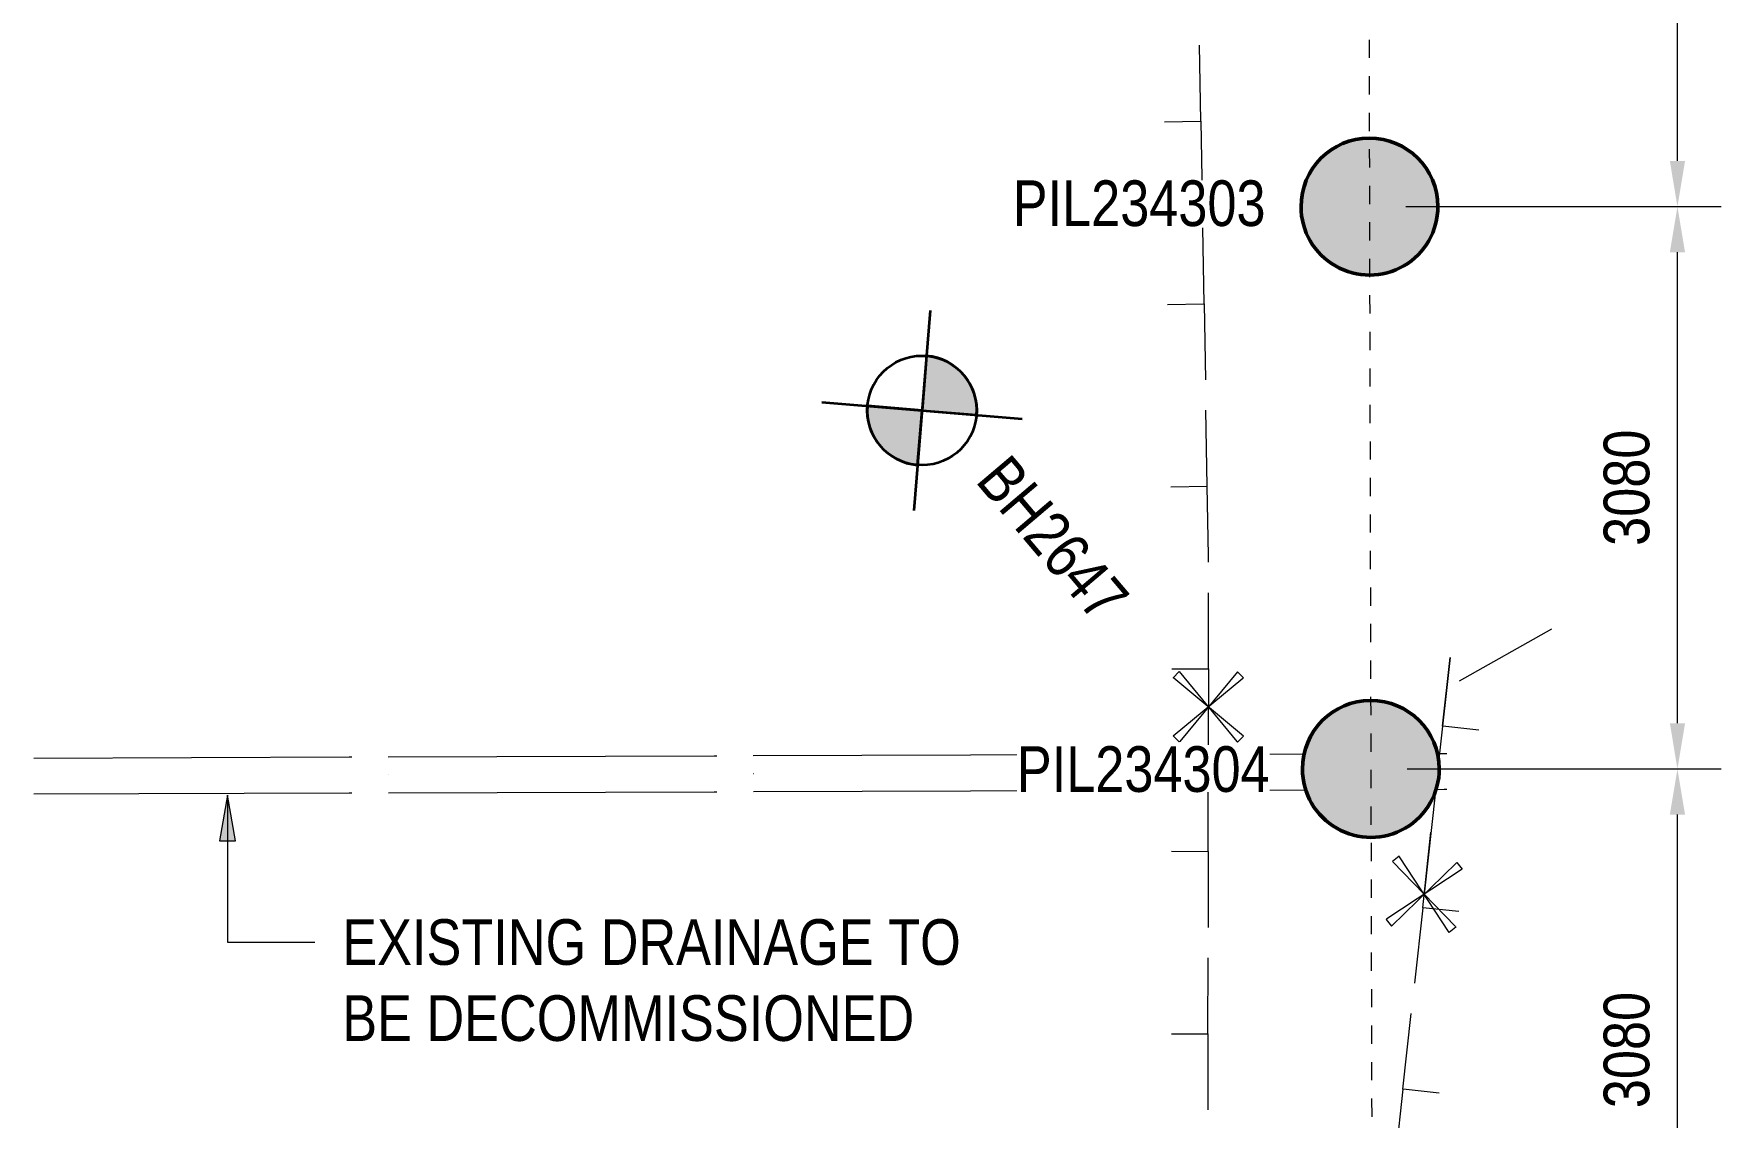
# Model space of a CAD drawing. Header units: metres. Extents: x 565 to 597, y 2 to 1696.
# Drawn here: x 569.44 to 578.69, y 1679.62 to 1685.56 of the extents above; entities that cross this region are included whole.
import ezdxf

# ---------------------------------------------------------------- set-up
doc = ezdxf.new("R2010")
doc.units = ezdxf.units.M
doc.linetypes.add('JacobsDash', pattern=[0.0045, 0.003, -0.0015])
doc.linetypes.add('JacobsGridLine', pattern=[0.0145, 0.01, -0.001, 0.0025, -0.001])
doc.layers.get('Defpoints').update_dxf_attribs({"color": 41})
for name, color, linetype, lineweight in [('D-BDGE-FNDN', 7, 'Continuous', 50), ('D-BDGE-FNDN-PILE-CONC', 7, 'Continuous', 50), ('D-ENHA-GEN-LINE', 7, 'Continuous', 9), ('D-ENHA-GEN-LINE-GRIDS', 7, 'Continuous', 9), ('D-ENHA-TEXT', 7, 'Continuous', 9), ('D-ENHA-TEXT-DIMS', 7, 'Continuous', 9), ('D-ENHA-TEXT-TAG', 7, 'Continuous', 18)]:
    doc.layers.add(name, color=color, linetype=linetype, lineweight=lineweight)
doc.styles.add('Arial Narrow_1', font='ARIALN.TTF', dxfattribs={"height": 0.25})
doc.dimstyles.new('Dimension_Standard_O__mm_', dxfattribs={"dimscale": 0.3048, "dimtxt": 0.255858, "dimasz": 0.82021, "dimexe": 0.787402, "dimexo": 0.492126, "dimgap": 0.492126, "dimtad": 1, "dimdec": 0, "dimlfac": 1000, "dimzin": 0, "dimdsep": 46, "dimtxsty": 'Arial Narrow_1', "dimsah": 1, "dimcen": 0.09, "dimaunit": 1, "dimadec": 4, "dimazin": 0, "dimtfac": 1, "dimtdec": 4, "dimtix": 1, "dimtmove": 0, "dimatfit": 3, "dimfxl": 1, "dimtvp": 1, "dimtfill": 1, "dimtolj": 1, "dimtzin": 0, "dimlwd": 18, "dimlwe": 18, "dimarcsym": 2})

# ---------------------------------------------------------------- blocks, each defined once
blk = doc.blocks.new('SymbolBorehole - ExistingBorehole-26478556-DRG-2871051 - FOUNDATION LAYOUT')
at = {"layer": 'D-ENHA-GEN-LINE', "lineweight": 18, "true_color": 0x808080}
h = blk.add_hatch(color=8, dxfattribs=at)
edge = h.paths.add_edge_path()
edge.add_line((0, 0), (-0.003, 0))
edge.add_arc((0, 0), 0.003, 90, 180, ccw=False)
edge.add_line((0, 0.003), (0, 0))
h = blk.add_hatch(color=8, dxfattribs=at)
edge = h.paths.add_edge_path()
edge.add_line((0, 0), (-0.003, 0))
edge.add_arc((0, 0), 0.003, 90, 180, ccw=False)
edge.add_line((0, 0.003), (0, 0))
h = blk.add_hatch(color=8, dxfattribs=at)
edge = h.paths.add_edge_path()
edge.add_line((0, 0), (0.003, 0))
edge.add_arc((0, 0), 0.003, 270, 360, ccw=False)
edge.add_line((0, -0.003), (0, 0))
h = blk.add_hatch(color=8, dxfattribs=at)
edge = h.paths.add_edge_path()
edge.add_line((0, 0), (0.003, 0))
edge.add_arc((0, 0), 0.003, 270, 360, ccw=False)
edge.add_line((0, -0.003), (0, 0))
at = {"layer": 'D-ENHA-GEN-LINE', "color": 8, "lineweight": 35, "true_color": 0x808080}
for p, q in [((0, -0.0055), (0, 0.0055)), ((0, -0.0055), (0, 0.0055)), ((0, 0), (0, 0.003)), ((0, 0), (0, 0.003)), ((-0.0055, 0), (0.0055, 0)), ((-0.0055, 0), (0.0055, 0)), ((-0.003, 0), (0, 0)), ((-0.003, 0), (0, 0)), ((0, 0), (0, -0.003)), ((0.003, 0), (0, 0)), ((0, 0), (0, -0.003)), ((0.003, 0), (0, 0))]:
    blk.add_line(p, q, dxfattribs=at)
blk.add_circle((0, 0), 0.003, dxfattribs=at)
blk.add_circle((0, 0), 0.003, dxfattribs=at)
for start, end in [(90, 180), (90, 180), (270, 360), (270, 360)]:
    blk.add_arc((0, 0), 0.003, start, end, dxfattribs=at)
blk = doc.blocks.new('T2DPAA-T2D-PWA-GE-M2D-101001_Boreholes_rvt-1-DRG-2871051 - FOUNDATION LAYOUT')
at = {"layer": 'D-ENHA-GEN-LINE', "color": 8, "lineweight": 5, "true_color": 0x808080, "xscale": 99.99999999999997, "yscale": 99.99999999999997, "zscale": 99.99999999999997, "rotation": 265.2854515609577}
blk.add_blockref('SymbolBorehole - ExistingBorehole-26478556-DRG-2871051 - FOUNDATION LAYOUT', (574.312, 1683.4924), dxfattribs=at)
at = {"layer": 'D-ENHA-GEN-LINE', "color": 8, "lineweight": 18, "true_color": 0x808080, "insert": (574.79, 1683.2661), "char_height": 0.25, "width": 1.250632, "attachment_point": 1, "rotation": 310.28545, "style": 'Arial Narrow_1'}
blk.add_mtext('BH2647', dxfattribs=at)
blk = doc.blocks.new('T2DPAA-T2D-PWA-SU-M2D-000003_250_dwg-40806560-DRG-2871051 - FOUNDATION LAYOUT')
at = {"color": 31, "lineweight": 18, "true_color": 0xffc388}
for p, q in [((20.9598, 1592.84), (20.9182, 1593.2546)), ((21.0596, 1591.8451), (21.018, 1592.2596)), ((21.2475, 1589.8541), (21.2138, 1590.2694)), ((22.5523, 1589.6461), (22.547, 1589.4489)), ((21.3284, 1588.8574), (21.2947, 1589.2727)), ((22.5427, 1589.289), (22.5411, 1589.2296)), ((22.5255, 1588.6465), (22.5144, 1588.23)), ((21.4094, 1587.8607), (21.3757, 1588.276)), ((22.4988, 1587.6469), (22.4877, 1587.2304))]:
    blk.add_line(p, q, dxfattribs=at)
at = {"color": 213, "lineweight": 18, "true_color": 0xc388c3}
for p, q in [((22.6239, 1589.9008), (23.1044, 1590.2276)), ((20.794, 1589.3461), (21.8095, 1589.4332)), ((20.8023, 1589.248), (20.8024, 1589.248)), ((20.8108, 1589.1499), (21.8341, 1589.2377)), ((18.8096, 1589.0771), (18.8097, 1589.0771)), ((16.8169, 1588.9061), (16.8169, 1588.9061))]:
    blk.add_line(p, q, dxfattribs=at)
at = {"color": 31, "lineweight": 18, "true_color": 0xffc388, "flags": 128}
for points in [[(20.7608, 1592.8201), (20.9583, 1592.8399), (20.9598, 1592.84), (21.0014, 1592.4254)], [(20.8606, 1591.8251), (21.0581, 1591.8449), (21.0596, 1591.8451), (21.1012, 1591.4305)], [(21.2003, 1590.4355), (21.1974, 1590.4716), (21.1594, 1590.8501), (21.1178, 1591.2647)], [(20.9604, 1590.8301), (21.1579, 1590.8499), (21.1594, 1590.8501)], [(22.7522, 1589.6408), (22.5538, 1589.6461), (22.5523, 1589.6461), (22.5624, 1590.0246)], [(21.0482, 1589.8379), (21.246, 1589.854), (21.2475, 1589.8541), (21.2812, 1589.4388)], [(22.7254, 1588.6412), (22.5271, 1588.6465), (22.5255, 1588.6465), (22.5367, 1589.063)], [(21.1291, 1588.8412), (21.3269, 1588.8573), (21.3284, 1588.8574), (21.3622, 1588.4421)], [(22.6987, 1587.6416), (22.5004, 1587.6469), (22.4988, 1587.6469), (22.5099, 1588.0634)], [(21.21, 1587.8446), (21.4078, 1587.8606), (21.4094, 1587.8607), (21.4431, 1587.4455)]]:
    blk.add_lwpolyline(points, dxfattribs=at)
at = {"color": 213, "lineweight": 18, "true_color": 0xc388c3, "flags": 128}
for points in [[(22.5354, 1589.4954), (22.5732, 1589.4987), (22.5872, 1589.4999)], [(18.8013, 1589.1751), (20.5804, 1589.3277), (20.5944, 1589.3289)], [(22.5444, 1589.2986), (22.59, 1589.3026), (22.604, 1589.3038)], [(16.8085, 1589.0042), (18.5877, 1589.1568), (18.6017, 1589.158)], [(18.8181, 1588.979), (20.5973, 1589.1316), (20.6113, 1589.1328)], [(14.873, 1588.8382), (16.595, 1588.9859), (16.609, 1588.9871)], [(16.8253, 1588.8081), (18.6045, 1588.9607), (18.6185, 1588.9619)], [(14.8892, 1588.642), (16.6118, 1588.7897), (16.6258, 1588.7909)]]:
    blk.add_lwpolyline(points, dxfattribs=at)
blk = doc.blocks.new('T2DPAA-T2D-PWA-SU-M2D-000001_ExistingUtilities_rvt-1-DRG-2871051 - FOUNDATION LAYOUT')
at = {"color": 9, "lineweight": 18, "true_color": 0xc3c3c3, "rotation": 355.285451560958}
blk.add_blockref('T2DPAA-T2D-PWA-SU-M2D-000003_250_dwg-40806560-DRG-2871051 - FOUNDATION LAYOUT', (424.0329, 99.3486), dxfattribs=at)
blk = doc.blocks.new('T2DPAA-T2D-C3S-UT-XRF-100124_250_dwg-40819921-DRG-2871051 - FOUNDATION LAYOUT')
at = {"lineweight": 18}
for p, q in [((217.2704, 72.1691), (217.255, 71.5935)), ((215.9724, 71.791), (215.9724, 71.791)), ((217.2508, 71.4336), (217.2356, 70.865))]:
    blk.add_line(p, q, dxfattribs=at)
at = {"lineweight": 18, "flags": 128}
for points in [[(215.7675, 71.9345), (215.7978, 71.9701), (216.1438, 71.6146), (216.1471, 71.6119), (216.1774, 71.6476), (215.7707, 71.9317)], [(215.829, 71.586), (215.7933, 71.6164), (216.1488, 71.9624), (216.1516, 71.9656), (216.1159, 71.996), (215.8317, 71.5893)], [(217.4002, 71.0533), (217.4324, 71.0193), (217.0418, 70.7135), (217.0387, 70.7106), (217.0709, 70.6766), (217.3971, 71.0504)], [(217.4239, 70.7003), (217.3899, 70.6681), (217.0841, 71.0587), (217.0812, 71.0618), (217.0472, 71.0296), (217.421, 70.7034)]]:
    blk.add_lwpolyline(points, close=True, dxfattribs=at)
blk = doc.blocks.new('T2DPAA-T2D-PWC-UT-M2D-100001_ProposedUtilities_rvt-1-DRG-2871051 - FOUNDATION LAYOUT')
at = {"lineweight": 18, "rotation": 355.285451560958}
blk.add_blockref('T2DPAA-T2D-C3S-UT-XRF-100124_250_dwg-40819921-DRG-2871051 - FOUNDATION LAYOUT', (354.7386, 1628.0718), dxfattribs=at)
blk = doc.blocks.new('01_SFO_FRP_Pile_CastInPlace_CS - CAST-IN-PLACE PILE - 0750-7668704-DRG-2871051 - FOUNDATION LAYOUT')
at = {"layer": 'D-BDGE-FNDN', "linetype": 'JacobsDash', "lineweight": 18, "true_color": 0xc0c0c0}
blk.add_hatch(color=9, dxfattribs=at).paths.add_polyline_path([(0.375, 0), (0.3693, 0.0651), (0.3524, 0.1283), (0.3248, 0.1875), (0.2873, 0.241), (0.241, 0.2873), (0.1875, 0.3248), (0.1283, 0.3524), (0.0651, 0.3693), (0, 0.375), (-0.0651, 0.3693), (-0.1283, 0.3524), (-0.1875, 0.3248), (-0.241, 0.2873), (-0.2873, 0.241), (-0.3248, 0.1875), (-0.3524, 0.1283), (-0.3693, 0.0651), (-0.375, 0), (-0.3693, -0.0651), (-0.3524, -0.1283), (-0.3248, -0.1875), (-0.2873, -0.241), (-0.241, -0.2873), (-0.1875, -0.3248), (-0.1283, -0.3524), (-0.0651, -0.3693), (0, -0.375), (0.0651, -0.3693), (0.1283, -0.3524), (0.1875, -0.3248), (0.241, -0.2873), (0.2873, -0.241), (0.3248, -0.1875), (0.3524, -0.1283), (0.3693, -0.0651)])
at = {"layer": 'D-BDGE-FNDN-PILE-CONC'}
for start, end in [(90, 270), (270, 90)]:
    blk.add_arc((0, 0), 0.375, start, end, dxfattribs=at)
blk = doc.blocks.new('DIMBLOCK8-DRG-2871051 - FOUNDATION LAYOUT')
at = {"layer": 'D-ENHA-TEXT-DIMS', "color": 0, "lineweight": 18, "transparency": 16777216}
for p, q in [((576.9712, 1681.5289), (578.6914, 1681.5289)), ((578.4514, 1678.6989), (578.4514, 1681.2789)), ((576.9788, 1678.4489), (578.6914, 1678.4489))]:
    blk.add_line(p, q, dxfattribs=at)
at = {"layer": 'D-ENHA-TEXT-DIMS', "color": 0, "transparency": 16777216}
for points in [[(578.4098, 1681.2789), (578.4931, 1681.2789), (578.4514, 1681.5289)], [(578.4098, 1678.6989), (578.4931, 1678.6989), (578.4514, 1678.4489)]]:
    blk.add_solid(points, dxfattribs=at)
at = {"layer": 'Defpoints', "color": 0, "transparency": 16777216}
for p in [(576.8212, 1681.5289), (578.4514, 1681.5289), (576.8288, 1678.4489)]:
    blk.add_point(p, dxfattribs=at)
at = {"layer": 'D-ENHA-TEXT-DIMS', "color": 0, "lineweight": 18, "transparency": 16777216, "insert": (578.1738, 1679.9889), "char_height": 0.25, "width": 0.760263, "attachment_point": 5, "rotation": 90, "style": 'Arial Narrow_1', "bg_fill": 3, "box_fill_scale": 1.1, "bg_fill_color": 256, "bg_fill_true_color": 13158600, "bg_fill_transparency": 0}
blk.add_mtext('\\A1;3080', dxfattribs=at)
blk = doc.blocks.new('DIMBLOCK9-DRG-2871051 - FOUNDATION LAYOUT')
at = {"layer": 'D-ENHA-TEXT-DIMS', "color": 0, "lineweight": 18, "transparency": 16777216}
for p, q in [((576.9637, 1684.6091), (578.6914, 1684.6091)), ((578.4514, 1681.7789), (578.4514, 1684.3591)), ((576.9712, 1681.5289), (578.6914, 1681.5289))]:
    blk.add_line(p, q, dxfattribs=at)
at = {"layer": 'D-ENHA-TEXT-DIMS', "color": 0, "transparency": 16777216}
for points in [[(578.4098, 1684.3591), (578.4931, 1684.3591), (578.4514, 1684.6091)], [(578.4098, 1681.7789), (578.4931, 1681.7789), (578.4514, 1681.5289)]]:
    blk.add_solid(points, dxfattribs=at)
at = {"layer": 'Defpoints', "color": 0, "transparency": 16777216}
for p in [(576.8137, 1684.6091), (578.4514, 1684.6091), (576.8212, 1681.5289)]:
    blk.add_point(p, dxfattribs=at)
at = {"layer": 'D-ENHA-TEXT-DIMS', "color": 0, "lineweight": 18, "transparency": 16777216, "insert": (578.1738, 1683.069), "char_height": 0.25, "width": 0.760263, "attachment_point": 5, "rotation": 90, "style": 'Arial Narrow_1', "bg_fill": 3, "box_fill_scale": 1.1, "bg_fill_color": 256, "bg_fill_true_color": 13158600, "bg_fill_transparency": 0}
blk.add_mtext('\\A1;3080', dxfattribs=at)
blk = doc.blocks.new('DIMBLOCK10-DRG-2871051 - FOUNDATION LAYOUT')
at = {"layer": 'D-ENHA-TEXT-DIMS', "color": 0, "lineweight": 18, "transparency": 16777216}
for p, q in [((576.9555, 1687.6889), (578.6914, 1687.6889)), ((578.4514, 1684.8591), (578.4514, 1687.4389)), ((576.9637, 1684.6091), (578.6914, 1684.6091))]:
    blk.add_line(p, q, dxfattribs=at)
at = {"layer": 'D-ENHA-TEXT-DIMS', "color": 0, "transparency": 16777216}
for points in [[(578.4098, 1687.4389), (578.4931, 1687.4389), (578.4514, 1687.6889)], [(578.4098, 1684.8591), (578.4931, 1684.8591), (578.4514, 1684.6091)]]:
    blk.add_solid(points, dxfattribs=at)
at = {"layer": 'Defpoints', "color": 0, "transparency": 16777216}
for p in [(576.8055, 1687.6889), (578.4514, 1687.6889), (576.8137, 1684.6091)]:
    blk.add_point(p, dxfattribs=at)
at = {"layer": 'D-ENHA-TEXT-DIMS', "color": 0, "lineweight": 18, "transparency": 16777216, "insert": (578.1738, 1686.149), "char_height": 0.25, "width": 0.760263, "attachment_point": 5, "rotation": 90, "style": 'Arial Narrow_1', "bg_fill": 3, "box_fill_scale": 1.1, "bg_fill_color": 256, "bg_fill_true_color": 13158600, "bg_fill_transparency": 0}
blk.add_mtext('\\A1;3080', dxfattribs=at)

msp = doc.modelspace()

# ---------------------------------------------------------------- hatches: boundary and pattern name
at = {"layer": 'D-ENHA-TEXT'}
msp.add_hatch(color=256, dxfattribs=at).paths.add_polyline_path([(570.5066, 1681.3854), (570.4625, 1681.1354), (570.5507, 1681.1354)])

# ---------------------------------------------------------------- linework, layer by layer
at = {"layer": 'D-ENHA-GEN-LINE-GRIDS', "linetype": 'JacobsGridLine', "lineweight": 18}
msp.add_line((576.7402, 1694.123), (576.8386, 1654.1859), dxfattribs=at)
at = {"layer": 'D-ENHA-TEXT'}
for p, q in [((570.5066, 1681.3854), (570.4625, 1681.1354)), ((570.5507, 1681.1354), (570.5066, 1681.3854)), ((570.5066, 1681.3854), (570.5066, 1680.5805)), ((570.4625, 1681.1354), (570.5507, 1681.1354)), ((570.5066, 1680.5805), (570.9851, 1680.5805))]:
    msp.add_line(p, q, dxfattribs=at)

# ---------------------------------------------------------------- block references
at = {"color": 9, "lineweight": 5, "true_color": 0xc3c3c3}
msp.add_blockref('T2DPAA-T2D-PWA-SU-M2D-000001_ExistingUtilities_rvt-1-DRG-2871051 - FOUNDATION LAYOUT', (0, 0), dxfattribs=at)
at = {"lineweight": 5}
for name in ['T2DPAA-T2D-PWC-UT-M2D-100001_ProposedUtilities_rvt-1-DRG-2871051 - FOUNDATION LAYOUT', 'T2DPAA-T2D-PWA-GE-M2D-101001_Boreholes_rvt-1-DRG-2871051 - FOUNDATION LAYOUT']:
    msp.add_blockref(name, (0, 0), dxfattribs=at)
at = {"layer": 'D-BDGE-FNDN'}
for p, rotation in [((576.7637, 1684.6091), 270.1411347535753), ((576.7712, 1681.5289), 270.1411347535746)]:
    msp.add_blockref('01_SFO_FRP_Pile_CastInPlace_CS - CAST-IN-PLACE PILE - 0750-7668704-DRG-2871051 - FOUNDATION LAYOUT', p, dxfattribs=dict(at, rotation=rotation))

# ---------------------------------------------------------------- next in the draw order: texts
at = {"layer": 'D-ENHA-TEXT', "char_height": 0.25, "attachment_point": 1, "style": 'Arial Narrow_1', "bg_fill": 3, "box_fill_scale": 1, "bg_fill_color": 256, "bg_fill_true_color": 13158600, "bg_fill_transparency": 0}
for s, insert in [('EXISTING DRAINAGE TO', (571.1351, 1680.7055)), ('BE DECOMMISSIONED', (571.1351, 1680.2888))]:
    msp.add_mtext(s, dxfattribs=dict(at, insert=insert))
at = {"layer": 'D-ENHA-TEXT-TAG', "lineweight": 9, "char_height": 0.25, "attachment_point": 1, "style": 'Arial Narrow_1', "bg_fill": 3, "box_fill_scale": 1, "bg_fill_color": 256, "bg_fill_true_color": 13158600, "bg_fill_transparency": 0}
for s, insert in [('PIL234303', (574.8089, 1684.7526)), ('PIL234304', (574.8316, 1681.653))]:
    msp.add_mtext(s, dxfattribs=dict(at, insert=insert))

# ---------------------------------------------------------------- next in the draw order: dimensions: what is measured, and where the dimension line sits
at = {"layer": 'D-ENHA-TEXT-DIMS', "lineweight": 18}
dim = msp.add_linear_dim(base=(578.4514, 1681.5289), p1=(576.8288, 1678.4489), p2=(576.8212, 1681.5289), angle=90, dimstyle='Dimension_Standard_O__mm_', override={"dimpost": '<>', "dimfxl": 3.079972}, dxfattribs=at)
dim.commit()
dim.dimension.update_dxf_attribs({"geometry": 'DIMBLOCK8-DRG-2871051 - FOUNDATION LAYOUT', "text_midpoint": (578.1738, 1679.9889)})

# ---------------------------------------------------------------- next in the draw order: dimensions: what is measured, and where the dimension line sits
dim = msp.add_linear_dim(base=(578.4514, 1684.6091), p1=(576.8212, 1681.5289), p2=(576.8137, 1684.6091), angle=90, dimstyle='Dimension_Standard_O__mm_', override={"dimpost": '<>', "dimfxl": 3.080183}, dxfattribs=at)
dim.commit()
dim.dimension.update_dxf_attribs({"geometry": 'DIMBLOCK9-DRG-2871051 - FOUNDATION LAYOUT', "text_midpoint": (578.1738, 1683.069)})

# ---------------------------------------------------------------- next in the draw order: dimensions: what is measured, and where the dimension line sits
dim = msp.add_linear_dim(base=(578.4514, 1687.6889), p1=(576.8137, 1684.6091), p2=(576.8055, 1687.6889), angle=90, dimstyle='Dimension_Standard_O__mm_', override={"dimpost": '<>', "dimfxl": 3.079824}, dxfattribs=at)
dim.commit()
dim.dimension.update_dxf_attribs({"geometry": 'DIMBLOCK10-DRG-2871051 - FOUNDATION LAYOUT', "text_midpoint": (578.1738, 1686.149)})

doc.saveas('drawing.dxf')
